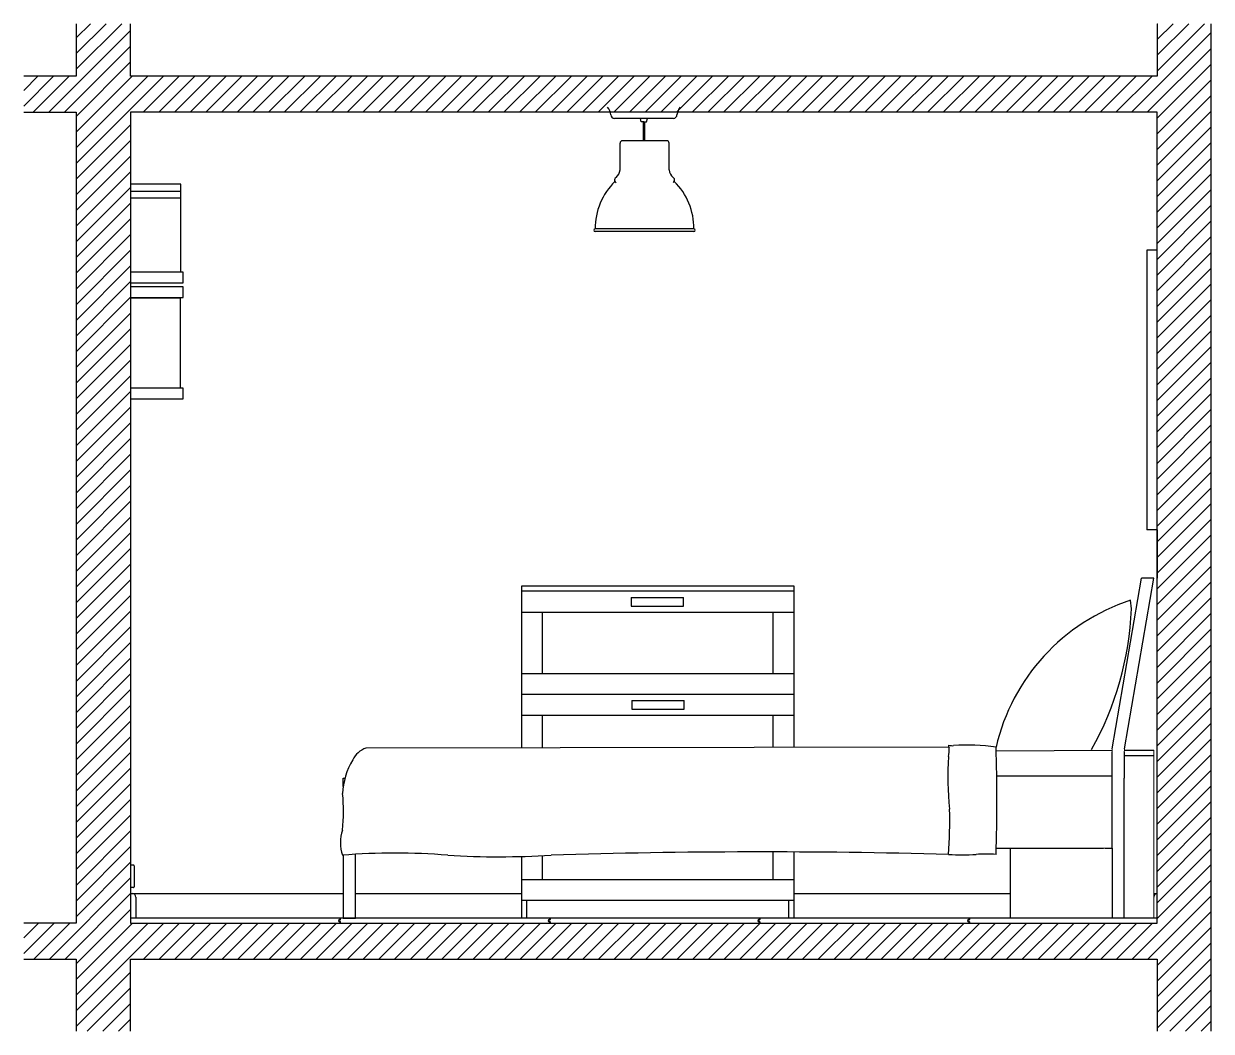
# Model space of a CAD drawing. Header units: millimetres. Extents: x 2770 to 4932, y 1592 to 2546.
# Drawn here: x 4577.1 to 4916.9, y 2136.4 to 2424.6 of the extents above; entities that cross this region are included whole.
import ezdxf

# ---------------------------------------------------------------- set-up
doc = ezdxf.new("R2010")
doc.units = ezdxf.units.MM
for name, color, linetype, lineweight in [('ARREDO SOTTILE', 4, 'Continuous', 25), ('ARREDO STRUTTURE', 3, 'Continuous', 25), ('elementi non sezionati', 8, 'Continuous', 18), ('linee non sezionate', 8, 'Continuous', 18), ('MURI', 7, 'Continuous', 25), ('PARQUET', 8, 'Continuous', 25), ('PORTE E FINESTRE', 6, 'Continuous', 25), ('PRESE', 2, 'Continuous', 25)]:
    doc.layers.add(name, color=color, linetype=linetype, lineweight=lineweight)

msp = doc.modelspace()

# ---------------------------------------------------------------- linework, layer by layer
at = {"color": 7}
msp.add_line((4901.3919, 2270.4774), (4901.3919, 2271.5113), dxfattribs=at)
at = {"layer": 'ARREDO SOTTILE'}
for p, q in [((4762.9748, 2397.5832), (4746.0619, 2397.5832)), ((4753.7719, 2396.5832), (4753.5275, 2397.5832)), ((4754.5183, 2396.5832), (4753.7719, 2396.5832)), ((4754.3183, 2396.5832), (4754.3183, 2391.1854)), ((4754.5183, 2396.5832), (4755.2647, 2396.5832)), ((4754.7183, 2396.5832), (4754.7183, 2391.1854)), ((4755.2647, 2396.5832), (4755.5091, 2397.5832)), ((4747.6762, 2382.8468), (4747.6762, 2390.4426)), ((4760.9829, 2391.1854), (4748.419, 2391.1854)), ((4761.7258, 2382.8468), (4761.7258, 2390.4426)), ((4621.9986, 2378.7547), (4607.6447, 2378.7547)), ((4621.9986, 2376.6962), (4621.9986, 2378.7547)), ((4621.9986, 2376.6962), (4607.6447, 2376.6962)), ((4621.9986, 2374.7), (4621.9986, 2376.6962)), ((4621.9986, 2374.7), (4607.6447, 2374.7)), ((4621.9986, 2353.5552), (4621.9986, 2374.7)), ((4768.8152, 2365.9283), (4740.5867, 2365.9283)), ((4768.8152, 2365.1854), (4740.5867, 2365.1854)), ((4901.3919, 2359.8405), (4898.3919, 2359.8405)), ((4898.3919, 2359.8405), (4898.3919, 2279.8405)), ((4621.8645, 2346.1353), (4607.6447, 2346.1353)), ((4621.8645, 2343.1995), (4621.8645, 2346.1353)), ((4621.8645, 2341.3192), (4621.8645, 2343.1995)), ((4621.8645, 2320.3448), (4621.8645, 2341.3192)), ((4901.3919, 2279.8405), (4898.3919, 2279.8405)), ((4901.3919, 2279.8405), (4901.3919, 2279.8405)), ((4901.3919, 2279.8405), (4901.3919, 2266.0567)), ((4893.9948, 2257.2117), (4893.7209, 2259.6755)), ((4841.6784, 2217.7072), (4674.9685, 2217.4071)), ((4855.3137, 2216.6457), (4888.5005, 2216.7689))]:
    msp.add_line(p, q, dxfattribs=at)
for centre, radius, start, end in [((4740.8979, 2398.1133), 4.1904, 6.438102, 39.325298), ((4768.1388, 2398.1133), 4.1904, 140.674702, 173.561898), ((4746.0619, 2398.5832), 1, 180, 270), ((4762.9748, 2398.5832), 1, 270, 0), ((4748.419, 2390.4426), 0.7429, 90, 180), ((4760.9829, 2390.4426), 0.7429, 0, 90), ((4744.1998, 2383.2271), 3.4971, 312.448112, 353.756514), ((4765.2021, 2383.2271), 3.4971, 186.243486, 227.551888), ((4759.2028, 2366.1652), 18.6176, 134.200934, 180.729008), ((4746.9226, 2379.9024), 0.8278, 115.976192, 196.16942), ((4746.8776, 2380.0113), 0.8233, 204.347583, 247.212535), ((4762.4793, 2379.9024), 0.8278, 343.83058, 64.023808), ((4762.5243, 2380.0113), 0.8233, 292.787465, 335.652417), ((4750.1992, 2366.1652), 18.6176, 359.270992, 45.799066), ((4740.5867, 2365.5569), 0.3714, 90, 270), ((4768.8152, 2365.5569), 0.3714, 270, 90), ((4911.725, 2204.6106), 57.9335, 108.105813, 166.976209), ((4805.6252, 2260.5511), 88.4326, 330.498491, 357.835867), ((4677.3947, 2210.8972), 6.9473, 110.439971, 153.048143), ((4834.2787, 2216.6722), 7.6, 346.951936, 5.980234), ((4842.6772, 2217.9866), 0.9892, 165.901004, 211.887892), ((4842.5874, 2220.7702), 2.6872, 251.121065, 280.580402), ((4846.8131, 2155.4151), 62.8246, 82.253022, 93.405894), ((4381.0321, 2202.3218), 474.4979, 358.146828, 1.853172), ((4688.1893, 2203.6985), 19.8908, 148.653054, 178.076589), ((4921.9492, 2209.1139), 80.472, 175.803941, 186.551939), ((4616.4882, 2199.4987), 52.0497, 353.866428, 5.36582), ((4701.266, 2196.8173), 140.7712, 355.991734, 1.267743), ((4679.3249, 2190.3429), 11.6532, 162.033901, 198.026643), ((4683.3639, 2005.9305), 181.4373, 85.256231, 94.780331), ((4713.0103, 2426.4179), 240.1184, 266.50413, 273.570542), ((4788.5126, 208.02), 1979.6718, 88.4606662, 91.7526655), ((4845.8537, 2253.7256), 66.8779, 266.433061, 273.200215), ((4852.5811, 2153.9235), 33.1639, 85.328923, 95.179453)]:
    msp.add_arc(centre, radius, start, end, dxfattribs=at)
at = {"layer": 'ARREDO STRUTTURE'}
for p, q in [((4622.6447, 2353.5552), (4607.6447, 2353.5552)), ((4622.6447, 2350.5552), (4622.6447, 2353.5552)), ((4607.6447, 2350.5552), (4622.6447, 2350.5552)), ((4622.6447, 2349.3448), (4607.6447, 2349.3448)), ((4622.6447, 2346.3448), (4622.6447, 2349.3448)), ((4607.6447, 2346.3448), (4622.6447, 2346.3448)), ((4622.6447, 2320.3448), (4607.6447, 2320.3448)), ((4622.6447, 2317.3448), (4622.6447, 2320.3448)), ((4607.6447, 2317.3448), (4622.6447, 2317.3448)), ((4797.5241, 2263.7689), (4719.5241, 2263.7689)), ((4719.5241, 2263.7689), (4719.5241, 2217.4873)), ((4797.5241, 2217.6277), (4797.5241, 2263.7689)), ((4888.5538, 2217.1863), (4896.8919, 2266.0567)), ((4892.0538, 2217.1863), (4900.3919, 2266.0567)), ((4900.3919, 2266.0567), (4896.8919, 2266.0567)), ((4797.5241, 2262.2689), (4719.5241, 2262.2689)), ((4750.8332, 2260.5114), (4765.8332, 2260.5114)), ((4750.8332, 2260.5114), (4750.8332, 2258.0114)), ((4765.8332, 2258.0114), (4765.8332, 2260.5114)), ((4750.8332, 2258.0114), (4765.8332, 2258.0114)), ((4719.5241, 2256.2689), (4797.5241, 2256.2689)), ((4725.5241, 2238.7689), (4725.5241, 2256.2689)), ((4791.5241, 2238.7689), (4791.5241, 2256.2689)), ((4719.5241, 2238.7689), (4797.5241, 2238.7689)), ((4797.5241, 2232.7689), (4719.5241, 2232.7689)), ((4751.0241, 2231.0189), (4766.0241, 2231.0189)), ((4751.0241, 2231.0189), (4751.0241, 2228.5189)), ((4766.0241, 2228.5189), (4766.0241, 2231.0189)), ((4719.5241, 2226.7689), (4797.5241, 2226.7689)), ((4725.5241, 2217.4981), (4725.5241, 2226.7689)), ((4751.0241, 2228.5189), (4766.0241, 2228.5189)), ((4791.5241, 2217.6169), (4791.5241, 2226.7689)), ((4888.4826, 2208.7689), (4888.4826, 2216.3454)), ((4891.9826, 2216.3454), (4891.9826, 2208.7689)), ((4892.0005, 2216.7689), (4900.3919, 2216.7689)), ((4891.9826, 2215.2689), (4900.3919, 2215.2689)), ((4668.4826, 2206.3979), (4668.4826, 2208.7689)), ((4668.4826, 2208.7689), (4668.9557, 2208.7689)), ((4855.4492, 2209.4107), (4888.4826, 2209.4107)), ((4888.4826, 2188.7689), (4888.4826, 2208.7689)), ((4891.9826, 2168.7689), (4891.9826, 2208.7689)), ((4855.3364, 2188.7689), (4885.9826, 2188.7689)), ((4859.3919, 2168.7689), (4859.3919, 2188.7689)), ((4886.4826, 2188.7689), (4888.4826, 2188.7689)), ((4888.4826, 2188.7689), (4888.4826, 2168.7689)), ((4668.4826, 2186.7565), (4668.4826, 2168.7689)), ((4671.9826, 2168.7689), (4671.9826, 2187.0105)), ((4719.5241, 2186.3879), (4719.5241, 2168.7689)), ((4725.5241, 2179.7689), (4725.5241, 2186.6258)), ((4791.5241, 2179.7689), (4791.5241, 2187.6895)), ((4797.5241, 2168.7689), (4797.5241, 2187.6712)), ((4719.5241, 2179.7689), (4797.5241, 2179.7689)), ((4797.5241, 2173.7689), (4719.5241, 2173.7689)), ((4721.0241, 2168.7689), (4721.0241, 2173.7689)), ((4796.0241, 2168.7689), (4796.0241, 2173.7689)), ((4668.4826, 2168.7689), (4671.9826, 2168.7689))]:
    msp.add_line(p, q, dxfattribs=at)
at = {"layer": 'elementi non sezionati'}
msp.add_line((4885.9826, 2188.7689), (4886.4826, 2188.7689), dxfattribs=at)
for centre in [(4893.4826, 2216.3454), (4896.9826, 2216.3454)]:
    msp.add_arc(centre, 5, 170.317598, 180, dxfattribs=at)
at = {"layer": 'linee non sezionate'}
for p, q in [((4900.3919, 2216.7689), (4900.3919, 2168.7689)), ((4900.3919, 2168.7689), (4859.3919, 2168.7689))]:
    msp.add_line(p, q, dxfattribs=at)
at = {"layer": 'MURI', "ltscale": 0.4}
for p, q in [((4592.0586, 2424.6467), (4592.0586, 2409.6467)), ((4607.6447, 2409.6463), (4607.6447, 2424.6463)), ((4901.3919, 2424.6381), (4901.3919, 2409.6385)), ((4916.8586, 2136.3772), (4916.8586, 2424.6381)), ((4592.0586, 2409.6467), (4577.0586, 2409.6467)), ((4901.3919, 2409.6385), (4607.6447, 2409.6463)), ((4577.0586, 2399.3106), (4592.0586, 2399.3106)), ((4592.0586, 2399.3106), (4592.0586, 2167.3106)), ((4592.0586, 2167.3106), (4577.0586, 2167.3106)), ((4577.0586, 2156.9994), (4592.0586, 2156.9994)), ((4592.0586, 2156.9994), (4592.0586, 2136.3772)), ((4607.6447, 2136.3772), (4607.6447, 2156.9994)), ((4607.6447, 2156.9994), (4901.3919, 2156.9994)), ((4901.3919, 2156.9994), (4901.3919, 2136.3772))]:
    msp.add_line(p, q, dxfattribs=at)
at = {"layer": 'MURI', "linetype": 'Continuous', "ltscale": 0.4}
for p, q in [((4592.0586, 2420.588), (4596.1171, 2424.6466)), ((4592.0586, 2416.0979), (4600.6071, 2424.6465)), ((4592.0586, 2411.6078), (4605.0971, 2424.6463)), ((4901.3919, 2424.5926), (4901.4373, 2424.6381)), ((4901.3919, 2420.1025), (4905.9275, 2424.6381)), ((4901.3919, 2415.6124), (4910.4176, 2424.6381)), ((4901.3919, 2411.1223), (4914.9077, 2424.6381)), ((4584.2515, 2399.3106), (4607.6447, 2422.7038)), ((4894.0703, 2399.3106), (4916.8586, 2422.0988)), ((4588.7416, 2399.3106), (4607.6447, 2418.2137)), ((4898.5605, 2399.3106), (4916.8586, 2417.6087)), ((4592.0586, 2398.1374), (4607.6447, 2413.7235)), ((4901.3919, 2397.6519), (4916.8586, 2413.1185)), ((4577.0586, 2405.588), (4581.1172, 2409.6467)), ((4577.0586, 2401.0979), (4585.6074, 2409.6467)), ((4579.7614, 2399.3106), (4590.0975, 2409.6467)), ((4592.0586, 2393.6472), (4608.0576, 2409.6463)), ((4592.0586, 2389.1571), (4612.5476, 2409.6461)), ((4592.0586, 2384.667), (4617.0376, 2409.646)), ((4611.1923, 2399.3106), (4621.5276, 2409.6459)), ((4615.6824, 2399.3106), (4626.0176, 2409.6458)), ((4620.1725, 2399.3106), (4630.5076, 2409.6457)), ((4624.6627, 2399.3106), (4634.9976, 2409.6455)), ((4629.1528, 2399.3106), (4639.4876, 2409.6454)), ((4633.6429, 2399.3106), (4643.9777, 2409.6453)), ((4638.133, 2399.3106), (4648.4677, 2409.6452)), ((4642.6232, 2399.3106), (4652.9577, 2409.6451)), ((4647.1133, 2399.3106), (4657.4477, 2409.645)), ((4651.6034, 2399.3106), (4661.9377, 2409.6448)), ((4656.0935, 2399.3106), (4666.4277, 2409.6447)), ((4660.5837, 2399.3106), (4670.9177, 2409.6446)), ((4665.0738, 2399.3106), (4675.4077, 2409.6445)), ((4669.5639, 2399.3106), (4679.8977, 2409.6444)), ((4674.0541, 2399.3106), (4684.3877, 2409.6442)), ((4678.5442, 2399.3106), (4688.8777, 2409.6441)), ((4683.0343, 2399.3106), (4693.3678, 2409.644)), ((4687.5244, 2399.3106), (4697.8578, 2409.6439)), ((4692.0146, 2399.3106), (4702.3478, 2409.6438)), ((4696.5047, 2399.3106), (4706.8378, 2409.6436)), ((4700.9948, 2399.3106), (4711.3278, 2409.6435)), ((4705.485, 2399.3106), (4715.8178, 2409.6434)), ((4709.9751, 2399.3106), (4720.3078, 2409.6433)), ((4714.4652, 2399.3106), (4724.7978, 2409.6432)), ((4718.9553, 2399.3106), (4729.2878, 2409.643)), ((4723.4455, 2399.3106), (4733.7778, 2409.6429)), ((4727.9356, 2399.3106), (4738.2678, 2409.6428)), ((4732.4257, 2399.3106), (4742.7578, 2409.6427)), ((4736.9159, 2399.3106), (4747.2479, 2409.6426)), ((4741.406, 2399.3106), (4751.7379, 2409.6424)), ((4745.8961, 2399.3106), (4756.2279, 2409.6423)), ((4750.3862, 2399.3106), (4760.7179, 2409.6422)), ((4754.8764, 2399.3106), (4765.2079, 2409.6421)), ((4759.3665, 2399.3106), (4769.6979, 2409.642)), ((4763.8566, 2399.3106), (4774.1879, 2409.6419)), ((4768.3467, 2399.3106), (4778.6779, 2409.6417)), ((4772.8369, 2399.3106), (4783.1679, 2409.6416)), ((4777.327, 2399.3106), (4787.6579, 2409.6415)), ((4781.8171, 2399.3106), (4792.1479, 2409.6414)), ((4786.3073, 2399.3106), (4796.638, 2409.6413)), ((4790.7974, 2399.3106), (4801.128, 2409.6411)), ((4795.2875, 2399.3106), (4805.618, 2409.641)), ((4799.7776, 2399.3106), (4810.108, 2409.6409)), ((4804.2678, 2399.3106), (4814.598, 2409.6408)), ((4808.7579, 2399.3106), (4819.088, 2409.6407)), ((4813.248, 2399.3106), (4823.578, 2409.6405)), ((4817.7382, 2399.3106), (4828.068, 2409.6404)), ((4822.2283, 2399.3106), (4832.558, 2409.6403)), ((4826.7184, 2399.3106), (4837.048, 2409.6402)), ((4831.2085, 2399.3106), (4841.538, 2409.6401)), ((4835.6987, 2399.3106), (4846.0281, 2409.6399)), ((4840.1888, 2399.3106), (4850.5181, 2409.6398)), ((4844.6789, 2399.3106), (4855.0081, 2409.6397)), ((4849.1691, 2399.3106), (4859.4981, 2409.6396)), ((4853.6592, 2399.3106), (4863.9881, 2409.6395)), ((4858.1493, 2399.3106), (4868.4781, 2409.6393)), ((4862.6394, 2399.3106), (4872.9681, 2409.6392)), ((4867.1296, 2399.3106), (4877.4581, 2409.6391)), ((4871.6197, 2399.3106), (4881.9481, 2409.639)), ((4876.1098, 2399.3106), (4886.4381, 2409.6389)), ((4880.5999, 2399.3106), (4890.9281, 2409.6388)), ((4885.0901, 2399.3106), (4895.4182, 2409.6386)), ((4889.5802, 2399.3106), (4899.9082, 2409.6385)), ((4901.3919, 2393.1617), (4916.8586, 2408.6284)), ((4901.3919, 2388.6716), (4916.8586, 2404.1383)), ((4901.3919, 2384.1815), (4916.8586, 2399.6482)), ((4592.0586, 2380.1769), (4607.6447, 2395.763)), ((4901.3919, 2379.6914), (4916.8586, 2395.158)), ((4592.0586, 2375.6867), (4607.6447, 2391.2729)), ((4901.3919, 2375.2012), (4916.8586, 2390.6679)), ((4592.0586, 2371.1966), (4607.6447, 2386.7828)), ((4901.3919, 2370.7111), (4916.8586, 2386.1778)), ((4592.0586, 2366.7065), (4607.6447, 2382.2926)), ((4901.3919, 2366.221), (4916.8586, 2381.6876)), ((4592.0586, 2362.2164), (4607.6447, 2377.8025)), ((4901.3919, 2361.7308), (4916.8586, 2377.1975)), ((4592.0586, 2357.7262), (4607.6447, 2373.3124)), ((4901.3919, 2357.2407), (4916.8586, 2372.7074)), ((4592.0586, 2353.2361), (4607.6447, 2368.8223)), ((4901.3919, 2352.7506), (4916.8586, 2368.2173)), ((4592.0586, 2348.746), (4607.6447, 2364.3321)), ((4901.3919, 2348.2605), (4916.8586, 2363.7271)), ((4592.0586, 2344.2558), (4607.6447, 2359.842)), ((4901.3919, 2343.7703), (4916.8586, 2359.237)), ((4592.0586, 2339.7657), (4607.6447, 2355.3519)), ((4901.3919, 2339.2802), (4916.8586, 2354.7469)), ((4592.0586, 2335.2756), (4607.6447, 2350.8618)), ((4901.3919, 2334.7901), (4916.8586, 2350.2567)), ((4592.0586, 2330.7855), (4607.6447, 2346.3716)), ((4901.3919, 2330.3), (4916.8586, 2345.7666)), ((4592.0586, 2326.2953), (4607.6447, 2341.8815)), ((4901.3919, 2325.8098), (4916.8586, 2341.2765)), ((4592.0586, 2321.8052), (4607.6447, 2337.3914)), ((4901.3919, 2321.3197), (4916.8586, 2336.7864)), ((4592.0586, 2317.3151), (4607.6447, 2332.9012)), ((4901.3919, 2316.8296), (4916.8586, 2332.2962)), ((4592.0586, 2312.8249), (4607.6447, 2328.4111)), ((4901.3919, 2312.3394), (4916.8586, 2327.8061)), ((4592.0586, 2308.3348), (4607.6447, 2323.921)), ((4901.3919, 2307.8493), (4916.8586, 2323.316)), ((4592.0586, 2303.8447), (4607.6447, 2319.4309)), ((4901.3919, 2303.3592), (4916.8586, 2318.8259)), ((4592.0586, 2299.3546), (4607.6447, 2314.9407)), ((4901.3919, 2298.8691), (4916.8586, 2314.3357)), ((4592.0586, 2294.8644), (4607.6447, 2310.4506)), ((4901.3919, 2294.3789), (4916.8586, 2309.8456)), ((4592.0586, 2290.3743), (4607.6447, 2305.9605)), ((4901.3919, 2289.8888), (4916.8586, 2305.3555)), ((4592.0586, 2285.8842), (4607.6447, 2301.4703)), ((4901.3919, 2285.3987), (4916.8586, 2300.8653)), ((4592.0586, 2281.394), (4607.6447, 2296.9802)), ((4901.3919, 2280.9085), (4916.8586, 2296.3752)), ((4592.0586, 2276.9039), (4607.6447, 2292.4901)), ((4901.3919, 2276.4184), (4916.8586, 2291.8851)), ((4592.0586, 2272.4138), (4607.6447, 2288)), ((4901.3919, 2271.9283), (4916.8586, 2287.395)), ((4592.0586, 2267.9237), (4607.6447, 2283.5098)), ((4901.3919, 2267.4382), (4916.8586, 2282.9048)), ((4592.0586, 2263.4335), (4607.6447, 2279.0197)), ((4901.3919, 2262.948), (4916.8586, 2278.4147)), ((4592.0586, 2258.9434), (4607.6447, 2274.5296)), ((4901.3919, 2258.4579), (4916.8586, 2273.9246)), ((4592.0586, 2254.4533), (4607.6447, 2270.0394)), ((4901.3919, 2253.9678), (4916.8586, 2269.4344)), ((4592.0586, 2249.9632), (4607.6447, 2265.5493)), ((4901.3919, 2249.4776), (4916.8586, 2264.9443)), ((4592.0586, 2245.473), (4607.6447, 2261.0592)), ((4901.3919, 2244.9875), (4916.8586, 2260.4542)), ((4592.0586, 2240.9829), (4607.6447, 2256.5691)), ((4901.3919, 2240.4974), (4916.8586, 2255.9641)), ((4592.0586, 2236.4928), (4607.6447, 2252.0789)), ((4901.3919, 2236.0073), (4916.8586, 2251.4739)), ((4592.0586, 2232.0026), (4607.6447, 2247.5888)), ((4901.3919, 2231.5171), (4916.8586, 2246.9838)), ((4592.0586, 2227.5125), (4607.6447, 2243.0987)), ((4901.3919, 2227.027), (4916.8586, 2242.4937)), ((4592.0586, 2223.0224), (4607.6447, 2238.6086)), ((4901.3919, 2222.5369), (4916.8586, 2238.0035)), ((4592.0586, 2218.5323), (4607.6447, 2234.1184)), ((4901.3919, 2218.0468), (4916.8586, 2233.5134)), ((4592.0586, 2214.0421), (4607.6447, 2229.6283)), ((4901.3919, 2213.5566), (4916.8586, 2229.0233)), ((4592.0586, 2209.552), (4607.6447, 2225.1382)), ((4901.3919, 2209.0665), (4916.8586, 2224.5332)), ((4592.0586, 2205.0619), (4607.6447, 2220.648)), ((4901.3919, 2204.5764), (4916.8586, 2220.043)), ((4592.0586, 2200.5717), (4607.6447, 2216.1579)), ((4901.3919, 2200.0862), (4916.8586, 2215.5529)), ((4592.0586, 2196.0816), (4607.6447, 2211.6678)), ((4901.3919, 2195.5961), (4916.8586, 2211.0628)), ((4592.0586, 2191.5915), (4607.6447, 2207.1777)), ((4901.3919, 2191.106), (4916.8586, 2206.5726)), ((4592.0586, 2187.1014), (4607.6447, 2202.6875)), ((4901.3919, 2186.6159), (4916.8586, 2202.0825)), ((4592.0586, 2182.6112), (4607.6447, 2198.1974)), ((4901.3919, 2182.1257), (4916.8586, 2197.5924)), ((4592.0586, 2178.1211), (4607.6447, 2193.7073)), ((4901.3919, 2177.6356), (4916.8586, 2193.1023)), ((4592.0586, 2173.631), (4607.6447, 2189.2171)), ((4901.3919, 2173.1455), (4916.8586, 2188.6121)), ((4592.0586, 2169.1408), (4607.6447, 2184.727)), ((4901.3919, 2168.6553), (4916.8586, 2184.122)), ((4584.4073, 2156.9994), (4607.6447, 2180.2369)), ((4894.2261, 2156.9994), (4916.8586, 2179.6319)), ((4588.8974, 2156.9994), (4607.6447, 2175.7468)), ((4898.7163, 2156.9994), (4916.8586, 2175.1418)), ((4592.0586, 2155.6705), (4607.6447, 2171.2566)), ((4901.3919, 2155.185), (4916.8586, 2170.6516)), ((4577.0586, 2163.1211), (4581.248, 2167.3106)), ((4577.0586, 2158.631), (4585.7382, 2167.3106)), ((4579.9172, 2156.9994), (4590.2283, 2167.3106)), ((4592.0586, 2151.1803), (4608.1888, 2167.3106)), ((4592.0586, 2146.6902), (4612.6789, 2167.3106)), ((4592.0586, 2142.2001), (4617.1691, 2167.3106)), ((4611.3481, 2156.9994), (4621.6592, 2167.3106)), ((4615.8382, 2156.9994), (4626.1493, 2167.3106)), ((4620.3283, 2156.9994), (4630.6394, 2167.3106)), ((4624.8185, 2156.9994), (4635.1296, 2167.3106)), ((4629.3086, 2156.9994), (4639.6197, 2167.3106)), ((4633.7987, 2156.9994), (4644.1098, 2167.3106)), ((4638.2888, 2156.9994), (4648.5999, 2167.3106)), ((4642.779, 2156.9994), (4653.0901, 2167.3106)), ((4647.2691, 2156.9994), (4657.5802, 2167.3106)), ((4651.7592, 2156.9994), (4662.0703, 2167.3106)), ((4656.2494, 2156.9994), (4666.5605, 2167.3106)), ((4660.7395, 2156.9994), (4671.0506, 2167.3106)), ((4665.2296, 2156.9994), (4675.5407, 2167.3106)), ((4669.7197, 2156.9994), (4680.0308, 2167.3106)), ((4674.2099, 2156.9994), (4684.521, 2167.3106)), ((4678.7, 2156.9994), (4689.0111, 2167.3106)), ((4683.1901, 2156.9994), (4693.5012, 2167.3106)), ((4687.6802, 2156.9994), (4697.9914, 2167.3106)), ((4692.1704, 2156.9994), (4702.4815, 2167.3106)), ((4696.6605, 2156.9994), (4706.9716, 2167.3106)), ((4701.1506, 2156.9994), (4711.4617, 2167.3106)), ((4705.6408, 2156.9994), (4715.9519, 2167.3106)), ((4710.1309, 2156.9994), (4720.442, 2167.3106)), ((4714.621, 2156.9994), (4724.9321, 2167.3106)), ((4719.1111, 2156.9994), (4729.4223, 2167.3106)), ((4723.6013, 2156.9994), (4733.9124, 2167.3106)), ((4728.0914, 2156.9994), (4738.4025, 2167.3106)), ((4732.5815, 2156.9994), (4742.8926, 2167.3106)), ((4737.0717, 2156.9994), (4747.3828, 2167.3106)), ((4741.5618, 2156.9994), (4751.8729, 2167.3106)), ((4746.0519, 2156.9994), (4756.363, 2167.3106)), ((4750.542, 2156.9994), (4760.8532, 2167.3106)), ((4755.0322, 2156.9994), (4765.3433, 2167.3106)), ((4759.5223, 2156.9994), (4769.8334, 2167.3106)), ((4764.0124, 2156.9994), (4774.3235, 2167.3106)), ((4768.5026, 2156.9994), (4778.8137, 2167.3106)), ((4772.9927, 2156.9994), (4783.3038, 2167.3106)), ((4777.4828, 2156.9994), (4787.7939, 2167.3106)), ((4781.9729, 2156.9994), (4792.284, 2167.3106)), ((4786.4631, 2156.9994), (4796.7742, 2167.3106)), ((4790.9532, 2156.9994), (4801.2643, 2167.3106)), ((4795.4433, 2156.9994), (4805.7544, 2167.3106)), ((4799.9334, 2156.9994), (4810.2446, 2167.3106)), ((4804.4236, 2156.9994), (4814.7347, 2167.3106)), ((4808.9137, 2156.9994), (4819.2248, 2167.3106)), ((4813.4038, 2156.9994), (4823.7149, 2167.3106)), ((4817.894, 2156.9994), (4828.2051, 2167.3106)), ((4822.3841, 2156.9994), (4832.6952, 2167.3106)), ((4826.8742, 2156.9994), (4837.1853, 2167.3106)), ((4831.3643, 2156.9994), (4841.6755, 2167.3106)), ((4835.8545, 2156.9994), (4846.1656, 2167.3106)), ((4840.3446, 2156.9994), (4850.6557, 2167.3106)), ((4844.8347, 2156.9994), (4855.1458, 2167.3106)), ((4849.3249, 2156.9994), (4859.636, 2167.3106)), ((4853.815, 2156.9994), (4864.1261, 2167.3106)), ((4858.3051, 2156.9994), (4868.6162, 2167.3106)), ((4862.7952, 2156.9994), (4873.1064, 2167.3106)), ((4867.2854, 2156.9994), (4877.5965, 2167.3106)), ((4871.7755, 2156.9994), (4882.0866, 2167.3106)), ((4876.2656, 2156.9994), (4886.5767, 2167.3106)), ((4880.7558, 2156.9994), (4891.0669, 2167.3106)), ((4885.2459, 2156.9994), (4895.557, 2167.3106)), ((4889.736, 2156.9994), (4900.0471, 2167.3106)), ((4901.3919, 2150.6948), (4916.8586, 2166.1615)), ((4901.3919, 2146.2047), (4916.8586, 2161.6714)), ((4901.3919, 2141.7146), (4916.8586, 2157.1812)), ((4592.0586, 2137.7099), (4607.6447, 2153.2961)), ((4901.3919, 2137.2244), (4916.8586, 2152.6911)), ((4595.216, 2136.3772), (4607.6447, 2148.806)), ((4905.0348, 2136.3772), (4916.8586, 2148.201)), ((4599.7061, 2136.3772), (4607.6447, 2144.3159)), ((4909.5249, 2136.3772), (4916.8586, 2143.7109)), ((4604.1962, 2136.3772), (4607.6447, 2139.8257)), ((4914.0151, 2136.3772), (4916.8586, 2139.2207))]:
    msp.add_line(p, q, dxfattribs=at)
at = {"layer": 'MURI'}
for p, q in [((4901.3919, 2399.3106), (4607.6447, 2399.3106)), ((4607.6447, 2399.3106), (4607.6447, 2373.5328)), ((4901.3919, 2373.5328), (4901.3919, 2399.3106)), ((4607.6447, 2373.5328), (4607.6447, 2167.3106)), ((4901.3919, 2167.3106), (4901.3919, 2373.5328)), ((4607.6447, 2167.3106), (4901.3919, 2167.3106))]:
    msp.add_line(p, q, dxfattribs=at)
at = {"layer": 'PARQUET'}
for p, q in [((4667.6447, 2168.7689), (4607.6447, 2168.7689)), ((4667.4343, 2168.3001), (4667.6947, 2168.3001)), ((4667.6447, 2168.3522), (4667.4364, 2168.3522)), ((4667.6447, 2168.7689), (4667.6447, 2168.3522)), ((4667.6947, 2168.3001), (4667.6947, 2168.7689)), ((4727.6447, 2168.7689), (4667.6947, 2168.7689)), ((4727.4343, 2168.3001), (4727.6947, 2168.3001)), ((4727.6447, 2168.3522), (4727.4364, 2168.3522)), ((4727.6447, 2168.7689), (4727.6447, 2168.3522)), ((4727.6947, 2168.3001), (4727.6947, 2168.7689)), ((4787.6447, 2168.7689), (4727.6947, 2168.7689)), ((4787.4343, 2168.3001), (4787.6947, 2168.3001)), ((4787.6447, 2168.3522), (4787.4364, 2168.3522)), ((4787.6447, 2168.7689), (4787.6447, 2168.3522)), ((4787.6947, 2168.3001), (4787.6947, 2168.7689)), ((4847.6446, 2168.7689), (4787.6947, 2168.7689)), ((4847.4343, 2168.3001), (4847.6947, 2168.3001)), ((4847.6447, 2168.3522), (4847.4364, 2168.3522)), ((4847.6446, 2168.7689), (4847.6447, 2168.3522)), ((4847.6947, 2168.3001), (4847.6947, 2168.7689)), ((4901.3919, 2168.7689), (4847.6947, 2168.7689)), ((4667.4343, 2167.7793), (4667.6947, 2167.7793)), ((4667.6447, 2167.7272), (4667.4364, 2167.7272)), ((4667.6447, 2167.7272), (4667.6447, 2167.3106)), ((4667.6947, 2167.3106), (4667.6947, 2167.7793)), ((4727.4343, 2167.7793), (4727.6947, 2167.7793)), ((4727.6447, 2167.7272), (4727.4364, 2167.7272)), ((4727.6447, 2167.7272), (4727.6447, 2167.3106)), ((4727.6947, 2167.3106), (4727.6947, 2167.7793)), ((4787.4343, 2167.7793), (4787.6947, 2167.7793)), ((4787.6447, 2167.7272), (4787.4364, 2167.7272)), ((4787.6447, 2167.7272), (4787.6447, 2167.3106)), ((4787.6947, 2167.3106), (4787.6947, 2167.7793)), ((4847.4343, 2167.7793), (4847.6947, 2167.7793)), ((4847.6447, 2167.7272), (4847.4364, 2167.7272)), ((4847.6447, 2167.7272), (4847.6447, 2167.3106)), ((4847.6947, 2167.3106), (4847.6947, 2167.7793))]:
    msp.add_line(p, q, dxfattribs=at)
for centre, radius in [((4667.4364, 2168.0397), 0.3125), ((4667.4343, 2168.0397), 0.2604), ((4727.4364, 2168.0397), 0.3125), ((4727.4343, 2168.0397), 0.2604), ((4787.4364, 2168.0397), 0.3125), ((4787.4343, 2168.0397), 0.2604), ((4847.4364, 2168.0397), 0.3125), ((4847.4343, 2168.0397), 0.2604)]:
    msp.add_arc(centre, radius, 90, 270, dxfattribs=at)
at = {"layer": 'PORTE E FINESTRE'}
for p, q in [((4607.6447, 2175.7693), (4609.1447, 2175.7693)), ((4609.1447, 2175.7693), (4668.4826, 2175.7693, 0)), ((4609.1447, 2174.7693), (4609.1447, 2168.7689)), ((4671.9826, 2175.7693, 0), (4719.5241, 2175.7693, 0)), ((4797.5241, 2175.7693, 0), (4837.5541, 2175.7693, 0)), ((4837.5541, 2175.7693, 0), (4859.3919, 2175.7693, 0)), ((4900.3919, 2175.7693), (4901.3919, 2175.7693, 0))]:
    msp.add_line(p, q, dxfattribs=at)
for centre, start, end in [((4608.1447, 2174.7693, 0), 0.000016, 90.000016), ((4901.3919, 2174.7693, 0), 89.999984, 179.999984)]:
    msp.add_arc(centre, 1, start, end, dxfattribs=at)
at = {"layer": 'PRESE'}
for p, q in [((4607.6437, 2183.9503), (4608.4437, 2183.9503)), ((4608.6437, 2183.7503), (4608.6437, 2177.6693)), ((4608.4437, 2177.4693), (4607.6437, 2177.4693))]:
    msp.add_line(p, q, dxfattribs=at)
for centre, start, end in [((4608.4437, 2183.7503, 0), 360, 90), ((4608.4437, 2177.6693), 270, 360)]:
    msp.add_arc(centre, 0.2, start, end, dxfattribs=at)

doc.saveas('drawing.dxf')
